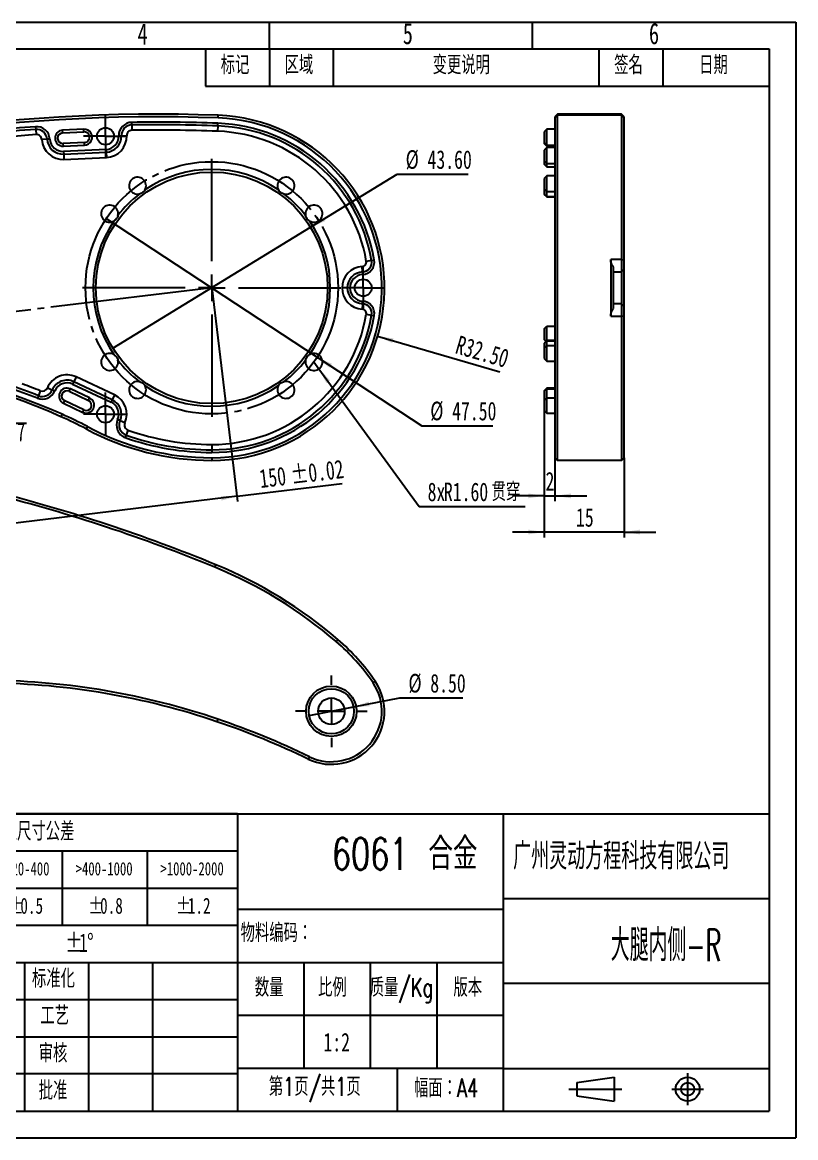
# Model space of a CAD drawing. Extents: x 0 to 297, y 0 to 210.
# Drawn here: x 151.5 to 297, y 0 to 210 of the extents above; entities that cross this region are included whole.
import ezdxf

# ---------------------------------------------------------------- set-up
doc = ezdxf.new("R2010")
doc.units = 0
doc.linetypes.add('SLD-中心线', pattern=[34.29, 30.48, -1.27, 1.27, -1.27])
doc.linetypes.add('SLD-实线', pattern=[0])
doc.layers.get('0').update_dxf_attribs({"linetype": 'CONTINUOUS'})
for name, color, linetype in [('中心线', 6, 'SLD-中心线'), ('图框', 7, 'SLD-实线'), ('尺寸线', 5, 'SLD-实线'), ('粗实线', 7, 'SLD-实线'), ('细实线', 7, 'SLD-实线')]:
    doc.layers.add(name, color=color, linetype=linetype)
doc.styles.add('SLDTEXTSTYLE0', font='TXT', dxfattribs={"width": 0.7, "bigfont": 'bigfont'})
doc.styles.add('SLDTEXTSTYLE1', font='TXT', dxfattribs={"width": 0.7})
doc.styles.add('SLDTEXTSTYLE2', font='TXT', dxfattribs={"width": 0.616621, "bigfont": 'bigfont'})
doc.styles.add('SLDTEXTSTYLE3', font='TXT', dxfattribs={"width": 0.538729, "bigfont": 'bigfont'})
doc.styles.add('SLDTEXTSTYLE4', font='TXT', dxfattribs={"width": 0.633333})
doc.dimstyles.new('SLDDIMSTYLE0', dxfattribs={"dimtxt": 3.5, "dimasz": 3, "dimexe": 0, "dimexo": 0.0625, "dimgap": 0.875, "dimtad": 2, "dimrnd": 1e-09, "dimzin": 12, "dimtxsty": 'SLDTEXTSTYLE1', "dimsah": 1, "dimcen": 0.09, "dimazin": 3, "dimtol": 1, "dimtp": 0.02, "dimtm": 0.02, "dimtfac": 1, "dimtofl": 0, "dimtmove": 0, "dimatfit": 3, "dimtolj": 1})
doc.dimstyles.new('SLDDIMSTYLE1', dxfattribs={"dimtxt": 3.5, "dimasz": 3, "dimexe": 0, "dimexo": 0.0625, "dimgap": 0.875, "dimtad": 2, "dimrnd": 1e-09, "dimzin": 4, "dimtxsty": 'SLDTEXTSTYLE1', "dimblk1": 'NONE', "dimsah": 1, "dimcen": 0, "dimazin": 3, "dimtfac": 1, "dimtmove": 0, "dimatfit": 3, "dimtolj": 1, "dimtzin": 12})
doc.dimstyles.new('SLDDIMSTYLE3', dxfattribs={"dimtxt": 3.5, "dimasz": 3, "dimexe": 0, "dimexo": 0.0625, "dimgap": 0.875, "dimtad": 0, "dimtih": 1, "dimtoh": 1, "dimdec": 6, "dimrnd": 1e-09, "dimzin": 12, "dimtxsty": 'SLDTEXTSTYLE1', "dimsah": 1, "dimcen": 0, "dimazin": 3, "dimtol": 1, "dimtm": 0.04, "dimtfac": 1, "dimtofl": 0, "dimtmove": 0, "dimatfit": 3, "dimtolj": 1, "dimtzin": 0})
doc.dimstyles.new('SLDDIMSTYLE4', dxfattribs={"dimtxt": 3.5, "dimasz": 3, "dimexe": 0, "dimexo": 0.0625, "dimgap": 0.875, "dimtad": 2, "dimrnd": 1e-09, "dimzin": 4, "dimtxsty": 'SLDTEXTSTYLE1', "dimsah": 1, "dimcen": 0, "dimazin": 3, "dimtfac": 1, "dimtofl": 0, "dimtmove": 0, "dimatfit": 3, "dimtolj": 1, "dimtzin": 12})
doc.dimstyles.new('SLDDIMSTYLE5', dxfattribs={"dimtxt": 3.5, "dimasz": 3, "dimexe": 0, "dimexo": 0.0625, "dimgap": 0.875, "dimtad": 0, "dimtih": 1, "dimtoh": 1, "dimrnd": 1e-09, "dimzin": 4, "dimtxsty": 'SLDTEXTSTYLE1', "dimsah": 1, "dimcen": 0, "dimazin": 3, "dimtfac": 1, "dimtofl": 0, "dimtmove": 0, "dimatfit": 3, "dimtolj": 1, "dimtzin": 12})
doc.dimstyles.new('SLDDIMSTYLE6', dxfattribs={"dimtxt": 3.5, "dimasz": 3, "dimexe": 0, "dimexo": 0.0625, "dimgap": 0.875, "dimtad": 0, "dimtih": 1, "dimtoh": 1, "dimrnd": 1e-09, "dimzin": 4, "dimtxsty": 'SLDTEXTSTYLE1', "dimblk1": 'NONE', "dimsah": 1, "dimcen": 0, "dimazin": 3, "dimtfac": 1, "dimtmove": 0, "dimatfit": 3, "dimtolj": 1, "dimtzin": 12})
doc.dimstyles.new('SLDDIMSTYLE7', dxfattribs={"dimtxt": 3.5, "dimasz": 3, "dimexe": 0, "dimexo": 0.0625, "dimgap": 0.875, "dimtad": 2, "dimrnd": 1e-09, "dimzin": 12, "dimtxsty": 'SLDTEXTSTYLE1', "dimsah": 1, "dimcen": 0.09, "dimazin": 3, "dimtfac": 1, "dimtmove": 0, "dimatfit": 3, "dimtolj": 1, "dimtzin": 12})

# ---------------------------------------------------------------- blocks, each defined once
blk = doc.blocks.new('SW_TABLEANNOTATION_0')
at = {"layer": '细实线', "color": 0}
for p, q in [((0, 0), (0, -7)), ((0, 0), (12, 0)), ((12, 0), (12, -7)), ((12, 0), (24, 0)), ((24, 0), (24, -7)), ((24, 0), (74, 0)), ((74, 0), (74, -7)), ((74, 0), (86, 0)), ((86, 0), (86, -7)), ((86, 0), (106, 0)), ((106, 0), (106, -7)), ((0, -7), (12, -7)), ((12, -7), (24, -7)), ((24, -7), (74, -7)), ((74, -7), (86, -7)), ((86, -7), (106, -7))]:
    blk.add_line(p, q, dxfattribs=at)
at = {"layer": '细实线', "color": 0, "char_height": 3.5, "attachment_point": 1, "style": 'SLDTEXTSTYLE0'}
for s, insert in [('标记', (2.85, -1.28)), ('区域', (14.85, -1.28)), ('变更说明', (42.7, -1.28)), ('签名', (76.85, -1.28)), ('日期', (92.85, -1.28))]:
    blk.add_mtext(s, dxfattribs=dict(at, insert=insert))
blk = doc.blocks.new('SW_TABLEANNOTATION_1')
at = {"layer": '细实线', "color": 0}
for p, q in [((0, 0), (0, -7)), ((0, 0), (5, 0)), ((5, 0), (10, 0)), ((10, 0), (21, 0)), ((21, 0), (33, 0)), ((33, 0), (47, 0)), ((47, 0), (63, 0)), ((63, 0), (80, 0)), ((80, 0), (80, -7)), ((0, -7), (0, -14)), ((0, -7), (5, -7)), ((5, -7), (10, -7)), ((10, -7), (10, -14)), ((10, -7), (21, -7)), ((21, -7), (21, -14)), ((21, -7), (33, -7)), ((33, -7), (33, -14)), ((33, -7), (47, -7)), ((47, -7), (47, -14)), ((47, -7), (63, -7)), ((63, -7), (63, -14)), ((63, -7), (80, -7)), ((80, -7), (80, -14)), ((0, -14), (0, -21)), ((0, -14), (5, -14)), ((5, -14), (10, -14)), ((10, -14), (10, -21)), ((10, -14), (21, -14)), ((21, -14), (21, -21)), ((21, -14), (33, -14)), ((33, -14), (33, -21)), ((33, -14), (47, -14)), ((47, -14), (47, -21)), ((47, -14), (63, -14)), ((63, -14), (63, -21)), ((63, -14), (80, -14)), ((80, -14), (80, -21)), ((0, -21), (0, -28)), ((0, -21), (5, -21)), ((5, -21), (10, -21)), ((10, -21), (21, -21)), ((21, -21), (21, -28)), ((21, -21), (21, -28)), ((21, -21), (33, -21)), ((33, -21), (47, -21)), ((47, -21), (63, -21)), ((63, -21), (80, -21)), ((80, -21), (80, -28)), ((0, -28), (5, -28)), ((5, -28), (10, -28)), ((10, -28), (21, -28)), ((21, -28), (33, -28)), ((33, -28), (47, -28)), ((47, -28), (63, -28)), ((63, -28), (80, -28))]:
    blk.add_line(p, q, dxfattribs=at)
at = {"layer": '细实线', "color": 0, "attachment_point": 1}
for s, insert, char_height, style in [('未注线性尺寸公差', (27.75, -1.56), 3.5, 'SLDTEXTSTYLE0'), ('0-6', (3.13, -9.12), 2.5, 'SLDTEXTSTYLE1'), ('>6-30', (12.24, -9.12), 2.5, 'SLDTEXTSTYLE1'), ('>30-120', (22.64, -9.12), 2.5, 'SLDTEXTSTYLE1'), ('>120-400', (35.1, -9.12), 2.5, 'SLDTEXTSTYLE1'), ('>400-1000', (49.55, -9.12), 2.5, 'SLDTEXTSTYLE1'), ('>1000-2000', (65.5, -9.12), 2.5, 'SLDTEXTSTYLE1'), ('%%p', (1.91, -15.84), 3, 'SLDTEXTSTYLE1'), ('0.1', (4.14, -15.84), 3, 'SLDTEXTSTYLE1'), ('%%p', (12.41, -15.84), 3, 'SLDTEXTSTYLE1'), ('0.2', (14.64, -15.84), 3, 'SLDTEXTSTYLE1'), ('%%p', (23.91, -15.84), 3, 'SLDTEXTSTYLE1'), ('0.3', (26.14, -15.84), 3, 'SLDTEXTSTYLE1'), ('%%p', (36.91, -15.84), 3, 'SLDTEXTSTYLE1'), ('0.5', (39.14, -15.84), 3, 'SLDTEXTSTYLE1'), ('%%p', (51.92, -15.84), 3, 'SLDTEXTSTYLE1'), ('0.8', (54.14, -15.84), 3, 'SLDTEXTSTYLE1'), ('%%p', (68.41, -15.84), 3, 'SLDTEXTSTYLE1'), ('1.2', (70.64, -15.84), 3, 'SLDTEXTSTYLE1'), ('未注角度', (4.38, -22.56), 3.5, 'SLDTEXTSTYLE0'), ('%%p', (47.57, -22.56), 3.5, 'SLDTEXTSTYLE1'), ('1', (50.17, -22.56), 3.5, 'SLDTEXTSTYLE1'), ('%%d', (51.7, -22.56), 3.5, 'SLDTEXTSTYLE1')]:
    blk.add_mtext(s, dxfattribs=dict(at, insert=insert, char_height=char_height, style=style))
blk = doc.blocks.new('_D')
at = {"layer": '尺寸线'}
for p, q in [((187.15, 160.01), (192.02, 119.76)), ((38.24, 142.01), (43.1, 101.76)), ((191.9, 120.76), (211.69, 123.15)), ((191.9, 120.76), (42.98, 102.76))]:
    blk.add_line(p, q, dxfattribs=at)
for points in [[(191.9, 120.76), (188.87, 120.84), (188.97, 119.95)], [(42.98, 102.76), (46.01, 102.67), (45.91, 103.56)]]:
    blk.add_solid(points, dxfattribs=at)
at = {"layer": '尺寸线', "char_height": 3.5, "attachment_point": 1, "rotation": 6.8921, "style": 'SLDTEXTSTYLE1'}
for s, insert in [('150', (195.92, 125.79)), ('±0.02', (201.79, 126.5))]:
    blk.add_mtext(s, dxfattribs=dict(at, insert=insert))
blk = doc.blocks.new('_D_1')
at = {"layer": '尺寸线'}
for p, q in [((167.3, 173.05), (207, 146.97)), ((207, 146.97), (226.67, 134.05)), ((226.67, 134.05), (240.04, 134.05))]:
    blk.add_line(p, q, dxfattribs=at)
blk.add_solid([(207, 146.97), (209.26, 144.95), (209.76, 145.7)], dxfattribs=at)
at = {"layer": '尺寸线', "char_height": 3.5, "attachment_point": 1, "style": 'SLDTEXTSTYLE1'}
for s, insert in [('%%c', (228.26, 138.58)), ('47.50', (232.37, 138.56))]:
    blk.add_mtext(s, dxfattribs=dict(at, insert=insert))
blk = doc.blocks.new('_NONE')
blk = doc.blocks.new('_D_3')
at = {"layer": '尺寸线'}
for p, q in [((135.25, 147.7), (134.72, 146.3)), ((134.72, 146.3), (130.19, 134.5)), ((130.19, 134.5), (152.33, 134.5))]:
    blk.add_line(p, q, dxfattribs=at)
blk.add_arc((135.25, 147.7), 1.5, 215.3157, 257.0441, dxfattribs=at)
blk.add_solid([(134.72, 146.3), (133.22, 143.66), (134.06, 143.33)], dxfattribs=at)
at = {"layer": '尺寸线', "char_height": 3.5, "attachment_point": 1}
for s, insert, style in [('0', (140.07, 138.99), 'SLDTEXTSTYLE1'), ('6x3', (131.78, 134.62), 'SLDTEXTSTYLE1'), ('0.04', (140.07, 134.63), 'SLDTEXTSTYLE1'), ('X 7', (147.52, 134.62), 'SLDTEXTSTYLE4'), ('-', (137.91, 134.63), 'SLDTEXTSTYLE1')]:
    blk.add_mtext(s, dxfattribs=dict(at, insert=insert, style=style))
blk = doc.blocks.new('_D_4')
at = {"layer": '尺寸线'}
blk.add_line((218.35, 150.9), (241.33, 144.18), dxfattribs=at)
blk.add_solid([(218.35, 150.9), (221.1, 149.62), (221.35, 150.49)], dxfattribs=at)
at = {"layer": '尺寸线', "insert": (233.75, 151.1), "char_height": 3.5, "attachment_point": 1, "rotation": 343.7145, "style": 'SLDTEXTSTYLE1'}
blk.add_mtext('R32.50', dxfattribs=at)
blk = doc.blocks.new('_D_5')
at = {"layer": '尺寸线'}
for p, q in [((205.74, 171.41), (222.04, 181.4)), ((222.04, 181.4), (235.41, 181.4)), ((168.57, 148.62), (205.74, 171.41))]:
    blk.add_line(p, q, dxfattribs=at)
blk.add_solid([(205.74, 171.41), (208.53, 172.59), (208.06, 173.36)], dxfattribs=at)
at = {"layer": '尺寸线', "char_height": 3.5, "attachment_point": 1, "style": 'SLDTEXTSTYLE1'}
for s, insert in [('%%c', (223.63, 185.92)), ('43.60', (227.74, 185.91))]:
    blk.add_mtext(s, dxfattribs=dict(at, insert=insert))
blk = doc.blocks.new('_D_6')
at = {"layer": '尺寸线'}
for p, q in [((206.37, 146.05), (207.31, 144.76)), ((207.31, 144.76), (226.17, 118.84)), ((226.17, 118.84), (246.14, 118.84))]:
    blk.add_line(p, q, dxfattribs=at)
blk.add_solid([(207.31, 144.76), (208.71, 142.07), (209.44, 142.6)], dxfattribs=at)
at = {"layer": '尺寸线', "char_height": 3.5, "attachment_point": 1}
for s, insert, style in [('8x', (227.76, 123.35), 'SLDTEXTSTYLE1'), ('R1.60', (230.82, 123.35), 'SLDTEXTSTYLE1'), ('贯穿', (239.8, 123.35), 'SLDTEXTSTYLE0')]:
    blk.add_mtext(s, dxfattribs=dict(at, insert=insert, style=style))
blk = doc.blocks.new('SW_CENTERMARKSYMBOL_0')
at = {"layer": '中心线', "color": 0}
for p, q in [((0, 5), (0, 24.3)), ((0, 0), (0, 2.5)), ((-5, 0), (-24.3, 0)), ((0, 0), (-2.5, 0)), ((0, 0), (0, -2.5)), ((0, 0), (2.5, 0)), ((5, 0), (24.3, 0)), ((0, -5), (0, -24.3))]:
    blk.add_line(p, q, dxfattribs=at)
blk = doc.blocks.new('SW_CENTERMARKSYMBOL_2')
at = {"layer": '中心线', "color": 0}
for p, q in [((0, 2.5), (0, 4.1)), ((0, 0), (0, 2.5)), ((-2.5, 0), (-4.1, 0)), ((0, 0), (-2.5, 0)), ((0, 0), (0, -2.5)), ((0, 0), (2.5, 0)), ((2.5, 0), (4.1, 0)), ((0, -2.5), (0, -4.1))]:
    blk.add_line(p, q, dxfattribs=at)
blk = doc.blocks.new('SW_CENTERMARKSYMBOL_5')
at = {"layer": '中心线', "color": 0}
for p, q in [((0, 2.5), (0, 4.1)), ((0, 0), (0, 2.5)), ((-2.5, 0), (-4.1, 0)), ((0, 0), (-2.5, 0)), ((0, 0), (0, -2.5)), ((0, 0), (2.5, 0)), ((2.5, 0), (4.1, 0)), ((0, -2.5), (0, -4.1))]:
    blk.add_line(p, q, dxfattribs=at)
blk = doc.blocks.new('SW_CENTERMARKSYMBOL_6')
at = {"layer": '中心线', "color": 0}
for p, q in [((0, 2.5), (0, 4.1)), ((0, 0), (0, 2.5)), ((-2.5, 0), (-4.1, 0)), ((0, 0), (-2.5, 0)), ((0, 0), (0, -2.5)), ((0, 0), (2.5, 0)), ((2.5, 0), (4.1, 0)), ((0, -2.5), (0, -4.1))]:
    blk.add_line(p, q, dxfattribs=at)
blk = doc.blocks.new('_D_7')
at = {"layer": '尺寸线'}
for p, q in [((213.83, 81.1), (222.56, 82.79)), ((222.56, 82.79), (234.4, 82.79)), ((205.48, 79.48), (213.83, 81.1))]:
    blk.add_line(p, q, dxfattribs=at)
blk.add_solid([(213.83, 81.1), (216.86, 81.23), (216.68, 82.11)], dxfattribs=at)
at = {"layer": '尺寸线', "char_height": 3.5, "attachment_point": 1, "style": 'SLDTEXTSTYLE1'}
for s, insert in [('%%c', (224.15, 87.32)), ('8.50', (228.26, 87.31))]:
    blk.add_mtext(s, dxfattribs=dict(at, insert=insert))
blk = doc.blocks.new('SW_CENTERMARKSYMBOL_17')
at = {"layer": '中心线', "color": 0}
for p, q in [((0, 5), (0, 6.75)), ((0, 0), (0, 2.5)), ((-5, 0), (-6.75, 0)), ((0, 0), (-2.5, 0)), ((0, 0), (0, -2.5)), ((0, 0), (2.5, 0)), ((5, 0), (6.75, 0)), ((0, -5), (0, -6.75))]:
    blk.add_line(p, q, dxfattribs=at)
blk = doc.blocks.new('_D_8')
at = {"layer": '尺寸线'}
for p, q in [((249.71, 136.92), (249.71, 113.03)), ((264.71, 128.01), (264.71, 113.03)), ((249.71, 114.03), (243.71, 114.03)), ((264.71, 114.03), (249.71, 114.03)), ((264.71, 114.03), (270.71, 114.03))]:
    blk.add_line(p, q, dxfattribs=at)
for points in [[(249.71, 114.03), (246.71, 114.48), (246.71, 113.58)], [(264.71, 114.03), (267.71, 113.58), (267.71, 114.48)]]:
    blk.add_solid(points, dxfattribs=at)
at = {"layer": '尺寸线', "insert": (255.67, 118.54), "char_height": 3.5, "attachment_point": 1, "style": 'SLDTEXTSTYLE1'}
blk.add_mtext('15', dxfattribs=at)
blk = doc.blocks.new('_D_9')
at = {"layer": '尺寸线'}
for p, q in [((249.71, 136.92), (249.71, 119.84)), ((251.71, 128.01), (251.71, 119.84)), ((249.71, 120.84), (243.71, 120.84)), ((249.71, 120.84), (251.71, 120.84)), ((251.71, 120.84), (257.71, 120.84))]:
    blk.add_line(p, q, dxfattribs=at)
for points in [[(249.71, 120.84), (246.71, 121.29), (246.71, 120.39)], [(251.71, 120.84), (254.71, 120.39), (254.71, 121.29)]]:
    blk.add_solid(points, dxfattribs=at)
at = {"layer": '尺寸线', "insert": (249.94, 125.35), "char_height": 3.5, "attachment_point": 1, "style": 'SLDTEXTSTYLE1'}
blk.add_mtext('2', dxfattribs=at)

msp = doc.modelspace()

# ---------------------------------------------------------------- linework, layer by layer
at = {"color": 7, "linetype": 'SLD-实线'}
for p, q in [((172.1039275, 190.6669663), (172.0961206, 191.1669053)), ((188.3514442, 191.9890605), (188.3701694, 192.4887097)), ((252.2061616, 192.7041621), (251.7061616, 192.2041621)), ((251.7061616, 191.9890605), (252.2061616, 192.4887097)), ((251.7061616, 192.2041621), (251.7061616, 191.9890605)), ((251.7061616, 191.9890605), (251.7061616, 128.0115086)), ((264.2061616, 192.7041621), (252.2061616, 192.7041621)), ((252.2061616, 192.4887097), (252.2061616, 192.7041621)), ((252.2061616, 127.5115086), (252.2061616, 192.4887097)), ((264.2061616, 192.4887097), (252.2061616, 192.4887097)), ((264.7061616, 192.2041621), (264.2061616, 192.7041621)), ((264.2061616, 192.7041621), (264.2061616, 192.4887097)), ((264.2061616, 192.4887097), (264.2061616, 165.3393775)), ((264.2061616, 192.4887097), (264.7061616, 191.9890605)), ((264.7061616, 191.9890605), (264.7061616, 192.2041621)), ((264.7061616, 165.2574103), (264.7061616, 191.9890605)), ((154.0017205, 190.3475565), (154.0391293, 189.8489579)), ((154.0391293, 189.8489579), (154.1139469, 188.8517607)), ((163.0892788, 189.8659629), (159.0933734, 189.6850208)), ((159.1159912, 189.1855326), (159.0933734, 189.6850208)), ((159.1159912, 189.1855326), (163.1118966, 189.3664748)), ((163.1118966, 189.3664748), (163.0892788, 189.8659629)), ((172.1039275, 190.6669663), (172.1195412, 189.6670882)), ((188.2952689, 190.4901127), (188.2578187, 189.4908142)), ((188.2952689, 190.4901127), (188.313994, 190.989762)), ((250.2061616, 189.8674984), (249.7061616, 189.3674984)), ((249.7061616, 189.3674984), (249.7061616, 187.3685221)), ((251.7061616, 189.8674984), (250.2061616, 189.8674984)), ((250.2061616, 186.8690339), (250.2061616, 189.8674984)), ((156.1672532, 187.9964971), (155.169262, 187.9331441)), ((156.6662488, 188.0281736), (156.1672532, 187.9964971)), ((163.2023677, 187.3685221), (159.2064623, 187.1875799)), ((159.2290801, 186.6880917), (159.2064623, 187.1875799)), ((163.2249855, 186.8690339), (163.2023677, 187.3685221)), ((169.6521192, 188.6161985), (170.1519355, 188.6297501)), ((170.1519355, 188.6297501), (171.1515681, 188.6568533)), ((250.2061616, 186.8690339), (249.7061616, 187.3685221)), ((249.7061616, 187.3685221), (249.7061616, 187.1875799)), ((250.2061616, 186.6880917), (249.7061616, 187.1875799)), ((249.7061616, 187.1875799), (249.7061616, 187.1865562)), ((249.7061616, 187.1865562), (250.2061616, 186.6865562)), ((159.2290801, 186.6880917), (163.2249855, 186.8690339)), ((167.2661264, 186.0509997), (159.2743156, 185.6891154)), ((159.2743156, 185.6891154), (159.2969334, 185.1896272)), ((159.2969334, 185.1896272), (167.2887442, 185.5515116)), ((159.2969334, 185.1896272), (159.3421689, 184.1906508)), ((167.2661264, 186.0509997), (167.2887442, 185.5515116)), ((167.2887442, 185.5515116), (167.3339797, 184.5525352)), ((250.2061616, 186.4064259), (249.7061616, 185.9064259)), ((249.7061616, 185.9064259), (249.7061616, 183.9188684)), ((250.2061616, 186.8690339), (251.7061616, 186.8690339)), ((250.2061616, 186.6880917), (250.2061616, 186.8690339)), ((250.2061616, 186.6880917), (251.7061616, 186.6880917)), ((250.2061616, 186.6865562), (250.2061616, 186.6880917)), ((250.2061616, 186.6865562), (251.7061616, 186.6865562)), ((251.7061616, 186.4064259), (250.2061616, 186.4064259)), ((250.2061616, 183.4250896), (250.2061616, 186.4064259)), ((159.3421689, 184.1906508), (167.3339797, 184.5525352)), ((249.7061616, 183.9188684), (250.2061616, 183.4250896)), ((249.7061616, 183.9188684), (249.7061616, 183.2898357)), ((250.2061616, 182.7960569), (249.7061616, 183.2898357)), ((249.7061616, 183.2898357), (249.7061616, 183.2773932)), ((249.7061616, 183.2773932), (250.2061616, 182.7773932)), ((250.2061616, 183.4250896), (251.7061616, 183.4250896)), ((250.2061616, 182.7960569), (250.2061616, 183.4250896)), ((250.2061616, 182.7960569), (251.7061616, 182.7960569)), ((250.2061616, 182.7773932), (250.2061616, 182.7960569)), ((250.2061616, 182.7773932), (251.7061616, 182.7773932)), ((250.2061616, 181.1073103), (249.7061616, 180.6073103)), ((249.7061616, 180.6073103), (249.7061616, 178.6372357)), ((251.7061616, 181.1073103), (250.2061616, 181.1073103)), ((250.2061616, 178.1521984), (250.2061616, 181.1073103)), ((249.7061616, 178.6372357), (250.2061616, 178.1521984)), ((249.7061616, 178.6372357), (249.7061616, 177.6660074)), ((250.2061616, 177.1809701), (249.7061616, 177.6660074)), ((249.7061616, 177.6660074), (249.7061616, 177.636082)), ((249.7061616, 177.636082), (250.2061616, 177.136082)), ((250.2061616, 178.1521984), (251.7061616, 178.1521984)), ((250.2061616, 177.1809701), (250.2061616, 178.1521984)), ((250.2061616, 177.1809701), (251.7061616, 177.1809701)), ((250.2061616, 177.136082), (250.2061616, 177.1809701)), ((250.2061616, 177.136082), (251.7061616, 177.136082)), ((215.4951428, 163.0073506), (215.4425112, 164.0059646)), ((217.2153976, 165.1597613), (216.2297465, 164.9909661)), ((217.2153976, 165.1597613), (217.7082232, 165.2441589)), ((262.2061616, 165.3393775), (262.2061616, 154.6836398)), ((264.2061616, 165.3393775), (262.2061616, 165.3393775)), ((262.7061616, 156.1066937), (262.7061616, 163.9163236)), ((264.2061616, 165.3393775), (264.2061616, 163.0115086)), ((264.2061616, 165.3393775), (264.7061616, 165.2574103)), ((264.7061616, 163.5115086), (264.7061616, 165.2574103)), ((215.4951428, 163.0073506), (215.5214586, 162.5080436)), ((262.7061616, 163.0115086), (264.2061616, 163.0115086)), ((264.2061616, 163.0115086), (264.7061616, 163.5115086)), ((264.2061616, 163.0115086), (264.2061616, 157.0115086)), ((264.7061616, 156.5115086), (264.7061616, 163.5115086)), ((215.4951428, 157.0156666), (215.5214586, 157.5149736)), ((215.4951428, 157.0156666), (215.4425112, 156.0170526)), ((264.2061616, 157.0115086), (262.7061616, 157.0115086)), ((264.2061616, 157.0115086), (264.2061616, 154.6836398)), ((264.2061616, 157.0115086), (264.7061616, 156.5115086)), ((264.7061616, 154.765607), (264.7061616, 156.5115086)), ((216.2297465, 155.0320512), (217.2153976, 154.863256)), ((217.2153976, 154.863256), (217.7082232, 154.7788584)), ((262.2061616, 154.6836398), (264.2061616, 154.6836398)), ((264.2061616, 154.6836398), (264.7061616, 154.765607)), ((264.2061616, 154.6836398), (264.2061616, 127.5115086)), ((264.7061616, 128.0115086), (264.7061616, 154.765607)), ((249.7061616, 152.2701012), (250.2061616, 152.7700965)), ((249.7061616, 152.2701012), (249.7061616, 150.27012)), ((250.2061616, 150.0923284), (250.2061616, 152.7700965)), ((250.2061616, 152.7700965), (251.7061616, 152.7700965)), ((249.7061616, 150.27012), (250.045059, 149.9312258)), ((249.7061616, 150.27012), (249.7061616, 150.2527861)), ((250.036392, 149.9225588), (249.7061616, 150.2527861)), ((250.2061616, 150.0923284), (249.7061616, 149.5923284)), ((250.2061616, 150.0541428), (249.7061616, 149.5668714)), ((249.7061616, 149.5923284), (249.7061616, 149.5668714)), ((249.7061616, 149.5668714), (249.7061616, 148.6700676)), ((249.7061616, 148.6700676), (250.2061616, 149.157339)), ((251.7061616, 150.0923284), (250.2061616, 150.0923284)), ((250.2061616, 150.0541428), (250.2061616, 150.0923284)), ((250.2061616, 149.157339), (250.2061616, 150.0541428)), ((250.2061616, 150.0541428), (251.7061616, 150.0541428)), ((250.2061616, 146.1955246), (250.2061616, 149.157339)), ((250.2061616, 149.157339), (251.7061616, 149.157339)), ((249.7061616, 148.6700676), (249.7061616, 146.6955246)), ((249.7061616, 146.6955246), (250.2061616, 146.1955246)), ((250.2061616, 146.1955246), (251.7061616, 146.1955246)), ((161.615496, 143.2419192), (161.1899798, 142.3369684)), ((168.8551024, 139.8377895), (161.615496, 143.2419192)), ((156.2297938, 141.1812233), (157.1507031, 140.7914465)), ((157.1507031, 140.7914465), (157.6111578, 140.5965581)), ((160.3389473, 140.5270668), (160.5517054, 140.9795422)), ((164.1715087, 139.2774773), (160.5517054, 140.9795422)), ((161.1899798, 142.3369684), (160.9772217, 141.884493)), ((160.9772217, 141.884493), (168.2168281, 138.4803633)), ((168.4295862, 138.9328387), (161.1899798, 142.3369684)), ((250.2061616, 141.122116), (249.7061616, 140.622116)), ((249.7061616, 140.5270668), (250.2061616, 140.9795422)), ((251.7061616, 141.122116), (250.2061616, 141.122116)), ((250.2061616, 140.9795422), (250.2061616, 141.122116)), ((250.2061616, 139.2774773), (250.2061616, 140.9795422)), ((250.2061616, 140.9795422), (251.7061616, 140.9795422)), ((154.5289406, 139.6904231), (154.3456988, 139.2252108)), ((154.8954242, 140.6208476), (154.5289406, 139.6904231)), ((159.2751568, 138.2646897), (159.4879149, 138.7171652)), ((163.1077181, 137.0151003), (159.4879149, 138.7171652)), ((160.3389473, 140.5270668), (163.9587505, 138.8250019)), ((163.9587505, 138.8250019), (164.1715087, 139.2774773)), ((168.4295862, 138.9328387), (168.2168281, 138.4803633)), ((168.8551024, 139.8377895), (168.4295862, 138.9328387)), ((249.7061616, 140.622116), (249.7061616, 140.5270668)), ((249.7061616, 140.5270668), (249.7061616, 138.8250019)), ((249.7061616, 138.8250019), (250.2061616, 139.2774773)), ((249.7061616, 138.8250019), (249.7061616, 136.9200511)), ((250.2061616, 136.4200511), (250.2061616, 139.2774773)), ((250.2061616, 139.2774773), (251.7061616, 139.2774773)), ((159.2751568, 138.2646897), (162.89496, 136.5626249)), ((162.89496, 136.5626249), (163.1077181, 137.0151003)), ((249.7061616, 136.9200511), (250.2061616, 136.4200511)), ((158.9837775, 136.2082471), (158.7822742, 135.7506486)), ((169.8913427, 134.9925538), (169.4349585, 135.1967925)), ((170.8041111, 134.5840763), (169.8913427, 134.9925538)), ((250.2061616, 136.4200511), (251.7061616, 136.4200511)), ((163.7510864, 133.8857436), (163.5149502, 133.4450173)), ((171.3816884, 133.2334487), (171.0464973, 132.2912985)), ((171.0464973, 132.2912985), (170.8789017, 131.8202234)), ((187.1530375, 130.5115086), (187.1530375, 129.5115086)), ((187.1530375, 129.5115086), (187.1530375, 129.0115086)), ((187.1530375, 128.0115086), (187.1530375, 127.5115086)), ((251.7061616, 128.0115086), (252.2061616, 127.5115086)), ((264.2061616, 127.5115086), (252.2061616, 127.5115086)), ((264.2061616, 127.5115086), (264.7061616, 128.0115086)), ((187.7189323, 107.4067784), (187.9092228, 107.8691522)), ((210.5548539, 93.3982776), (210.8807952, 93.7774376)), ((217.4915253, 85.6559953), (217.9040773, 85.9384858)), ((188.2773247, 78.7983319), (188.1162259, 78.3249956)), ((205.5244588, 71.7326941), (205.3071651, 71.2823792))]:
    msp.add_line(p, q, dxfattribs=at)
at = {"color": 7, "linetype": 'SLD-中心线'}
msp.add_line((187.1530375, 160.0115086), (38.2369538, 142.0115086), dxfattribs=at)
at = {"color": 7, "linetype": 'SLD-实线'}
for centre, radius in [((167.1530375, 188.5484406), 1.6), ((187.1530375, 160.0115086), 21.8), ((215.6530375, 160.0115086), 1.6), ((167.1530375, 136.2179863), 1.6), ((209.6530375, 80.2886766), 4.75), ((209.6530375, 80.2886766), 4.25), ((209.6530375, 80.2886766), 2.5)]:
    msp.add_circle(centre, radius, dxfattribs=at)
for centre, radius, start, end in [((176.8681332, -114.4245917), 307.1287539, 87.853759169, 110.198714858), ((176.8681332, -114.4245917), 306.6287539, 87.853759169, 110.198714858), ((172.1349004, 188.6835145), 2.4836936, 90.89463864, 181.553086896), ((176.8681332, -114.4245917), 305.6287539, 87.853759169, 90.89463864), ((187.1530375, 160.0115086), 32.5, 270, 87.853759169), ((187.1530375, 160.0115086), 32, 270, 87.853759169), ((176.8681332, -114.4245917), 305.6287539, 94.290742654, 97.349734855), ((176.8681332, -114.4245917), 305.1287539, 94.290742654, 97.349734855), ((154.1875445, 187.8708241), 2.4836936, 3.632294399, 94.290742654), ((154.1875445, 187.8708241), 1.9836936, 3.632294399, 94.290742654), ((159.1612268, 188.1865562), 1.5, 92.592690647, 272.592690647), ((159.1612268, 188.1865562), 1, 92.592690647, 272.592690647), ((163.1571322, 188.3674984), 1.5, 272.592690647, 92.592690647), ((163.1571322, 188.3674984), 1, 272.592690647, 92.592690647), ((172.1349004, 188.6835145), 1.9836936, 90.89463864, 181.553086896), ((172.1349004, 188.6835145), 0.9836936, 90.89463864, 181.553086896), ((176.8681332, -114.4245917), 305.1287539, 87.853759169, 90.89463864), ((176.8681332, -114.4245917), 304.1287539, 87.853759169, 90.89463864), ((187.1530375, 160.0115086), 29.5, 9.717775012, 87.853759169), ((187.1530375, 160.0115086), 30.5, 9.717775012, 87.853759169), ((187.1530375, 160.0115086), 31, 9.717775012, 87.853759169), ((176.8681332, -114.4245917), 304.1287539, 94.290742654, 95.355866978), ((154.1875445, 187.8708241), 0.9836936, 3.632294399, 94.290742654), ((159.1612268, 188.1865562), 4, 183.632294399, 272.592690647), ((159.1612268, 188.1865562), 3, 183.632294399, 272.592690647), ((159.1612268, 188.1865562), 2.5, 183.632294399, 272.592690647), ((167.1530375, 188.5484406), 2.5, 272.592690647, 1.553086896), ((167.1530375, 188.5484406), 3, 272.592690647, 1.553086896), ((167.1530375, 188.5484406), 4, 272.592690647, 1.553086896), ((173.1931378, 179.2256623), 1.6, 330.179078714, 281.820921286), ((187.1530375, 160.0115086), 22.3, 55.684029037, 124.315970963), ((201.1129373, 179.2256623), 1.6, 258.179078714, 209.820921286), ((187.1530375, 160.0115086), 22.3, 127.684029037, 142.315970963), ((187.1530375, 160.0115086), 22.3, 37.684029037, 52.315970963), ((167.9388839, 173.9714084), 1.6, 348.179078714, 299.820921286), ((206.3671912, 173.9714084), 1.6, 240.179078714, 191.820921286), ((187.1530375, 160.0115086), 22.3, 145.684029037, 214.315970963), ((187.1530375, 160.0115086), 22.3, 325.684029037, 34.315970963), ((215.6530375, 160.0115086), 4, 93.01696131, 266.98303869), ((215.3981033, 164.8485452), 0.84375, 273.01696131, 9.717775012), ((215.3981033, 164.8485452), 1.84375, 273.01696131, 9.717775012), ((215.3981033, 164.8485452), 2.34375, 273.01696131, 9.717775012), ((215.6530375, 160.0115086), 3, 93.01696131, 266.98303869), ((215.6530375, 160.0115086), 2.5, 93.01696131, 266.98303869), ((215.3981033, 155.1744721), 2.34375, 350.282224988, 86.98303869), ((215.3981033, 155.1744721), 0.84375, 350.282224988, 86.98303869), ((215.3981033, 155.1744721), 1.84375, 350.282224988, 86.98303869), ((187.1530375, 160.0115086), 29.5, 270, 350.282224988), ((187.1530375, 160.0115086), 30.5, 270, 350.282224988), ((187.1530375, 160.0115086), 31, 270, 350.282224988), ((103.7617889, 10.8033487), 137.0250216, 66.233729162, 100.550422675), ((103.7617889, 10.8033487), 136.5250216, 66.233729162, 100.550422675), ((167.9388839, 146.0516089), 1.6, 60.179078714, 11.820921286), ((206.3671912, 146.0516089), 1.6, 168.179078714, 119.820921286), ((187.1530375, 160.0115086), 22.3, 217.684029037, 232.315970963), ((187.1530375, 160.0115086), 22.3, 307.684029037, 322.315970963), ((103.7617889, 10.8033487), 138.0250216, 68.50108409, 73.359678169), ((103.7617889, 10.8033487), 138.5250216, 68.50108409, 73.359678169), ((159.9134311, 139.622116), 4, 64.816657764, 157.059385613), ((103.7617889, 10.8033487), 139.5250216, 68.50108409, 69.986050364), ((155.2752807, 141.585223), 2.0364897, 248.50108409, 337.059385613), ((155.2752807, 141.585223), 1.0364897, 248.50108409, 337.059385613), ((159.9134311, 139.622116), 3, 64.816657764, 157.059385613), ((159.9134311, 139.622116), 2.5, 64.816657764, 157.059385613), ((159.9134311, 139.622116), 1.5, 64.816657764, 244.816657764), ((173.1931378, 140.797355), 1.6, 78.179078714, 29.820921286), ((187.1530375, 160.0115086), 22.3, 235.684029037, 304.315970963), ((201.1129373, 140.797355), 1.6, 150.179078714, 101.820921286), ((155.2752807, 141.585223), 2.5364897, 248.50108409, 337.059385613), ((159.9134311, 139.622116), 1, 64.816657764, 244.816657764), ((163.5332343, 137.9200511), 1.5, 244.816657764, 64.816657764), ((163.5332343, 137.9200511), 1, 244.816657764, 64.816657764), ((167.1530375, 136.2179863), 3, 335.890771168, 64.816657764), ((167.1530375, 136.2179863), 4, 335.890771168, 64.816657764), ((167.1530375, 136.2179863), 2.5, 335.890771168, 64.816657764), ((131.2463116, 73.2185907), 68.3263309, 61.818097249, 66.233729162), ((131.2463116, 73.2185907), 68.8263309, 61.818097249, 66.233729162), ((171.7168795, 134.1755988), 2.5, 155.890771168, 250.415839465), ((171.7168795, 134.1755988), 2, 155.890771168, 250.415839465), ((171.7168795, 134.1755988), 1, 155.890771168, 250.415839465), ((187.1530375, 177.5633188), 50.0518102, 241.818097249, 270), ((187.1530375, 177.5633188), 49.5518102, 241.818097249, 270), ((187.1530375, 177.5633188), 47.0518102, 250.415839465, 270), ((187.1530375, 177.5633188), 48.5518102, 250.415839465, 270), ((187.1530375, 177.5633188), 48.0518102, 250.415839465, 270), ((71.0218581, -176.1474237), 306.6287539, 67.630324953, 75.761198261), ((71.0218581, -176.1474237), 307.1287539, 67.630324953, 75.761198261), ((155.6847608, 29.5691463), 84.1717596, 49.316318475, 67.630324953), ((155.6847608, 29.5691463), 84.6717596, 49.316318475, 67.630324953), ((184.4501628, 63.0312841), 40.0450895, 34.400965802, 49.316318475), ((184.4501628, 63.0312841), 40.5450895, 34.400965802, 49.316318475), ((144.1282024, -50.9194833), 136.5250216, 71.204126211, 89.332308596), ((144.1282024, -50.9194833), 137.0250216, 71.204126211, 89.332308596), ((209.6530375, 80.2886766), 10, 244.240967665, 34.400965802), ((209.6530375, 80.2886766), 9.5, 244.240967665, 34.400965802), ((138.8334451, -66.4764031), 152.958287, 64.240967665, 71.204126211), ((138.8334451, -66.4764031), 153.458287, 64.240967665, 71.204126211)]:
    msp.add_arc(centre, radius, start, end, dxfattribs=at)
for points, knots in [([(174.5812721, 178.429997), (174.5279911, 178.3370419), (174.4646395, 178.2478322), (174.313961, 178.0782202), (174.2281718, 178.0000671), (174.0411303, 177.86394), (173.9391416, 177.8057295), (173.7324846, 177.7150876), (173.6258636, 177.6815613), (173.5209034, 177.659594)], [0, 0, 0, 0, 0.25, 0.25, 0.5, 0.5, 0.75, 0.75, 1, 1, 1, 1]), ([(200.7851717, 177.659594), (200.6803014, 177.6815425), (200.5758813, 177.7142262), (200.3680084, 177.8051169), (200.2671702, 177.8625567), (200.0799065, 177.9983782), (199.9930288, 178.0773871), (199.8429627, 178.2459197), (199.7781297, 178.3369621), (199.724803, 178.429997)], [0, 0, 0, 0, 0.25, 0.25, 0.5, 0.5, 0.75, 0.75, 1, 1, 1, 1]), ([(169.5049522, 173.6436428), (169.4830037, 173.5387725), (169.45032, 173.4343524), (169.3594293, 173.2264795), (169.3019895, 173.1256412), (169.166168, 172.9383776), (169.0871591, 172.8514999), (168.9186264, 172.7014338), (168.827584, 172.6366008), (168.7345492, 172.5832741)], [0, 0, 0, 0, 0.25, 0.25, 0.5, 0.5, 0.75, 0.75, 1, 1, 1, 1]), ([(205.5715259, 172.5832741), (205.4785708, 172.6365551), (205.3893611, 172.6999067), (205.2197491, 172.8505851), (205.141596, 172.9363744), (205.0054689, 173.1234159), (204.9472584, 173.2254046), (204.8566165, 173.4320616), (204.8230903, 173.5386826), (204.8011229, 173.6436428)], [0, 0, 0, 0, 0.25, 0.25, 0.5, 0.5, 0.75, 0.75, 1, 1, 1, 1]), ([(262.7061616, 163.9163236), (262.633797, 164.0101128), (262.5671082, 164.110452), (262.4465632, 164.3260973), (262.3921799, 164.4429273), (262.2581242, 164.8074454), (262.2061616, 165.0750341), (262.2061616, 165.3393775)], [0, 0, 0, 0, 0.25, 0.25, 0.5, 0.5, 1, 1, 1, 1]), ([(262.2061616, 154.6836398), (262.2061616, 154.8158216), (262.2186563, 154.9468388), (262.2665515, 155.206736), (262.3024305, 155.3358003), (262.3914762, 155.578421), (262.4454921, 155.6948553), (262.5667956, 155.9121528), (262.6337463, 156.0128388), (262.7061616, 156.1066937)], [0, 0, 0, 0, 0.25, 0.25, 0.5, 0.5, 0.75, 0.75, 1, 1, 1, 1]), ([(168.7345492, 147.4397432), (168.8275043, 147.3864622), (168.9167139, 147.3231106), (169.086326, 147.1724321), (169.1644791, 147.0866429), (169.3006062, 146.8996013), (169.3588167, 146.7976127), (169.4494586, 146.5909557), (169.4829848, 146.4843347), (169.5049522, 146.3793744)], [0, 0, 0, 0, 0.25, 0.25, 0.5, 0.5, 0.75, 0.75, 1, 1, 1, 1]), ([(204.8011229, 146.3793744), (204.8230714, 146.4842448), (204.8557551, 146.5886649), (204.9466458, 146.7965377), (205.0040856, 146.897376), (205.1399071, 147.0846397), (205.218916, 147.1715174), (205.3874486, 147.3215834), (205.4784911, 147.3864165), (205.5715259, 147.4397432)], [0, 0, 0, 0, 0.25, 0.25, 0.5, 0.5, 0.75, 0.75, 1, 1, 1, 1]), ([(173.5209034, 142.3634233), (173.6257737, 142.3414747), (173.7301938, 142.3087911), (173.9380666, 142.2179004), (174.0389049, 142.1604606), (174.2261686, 142.0246391), (174.3130463, 141.9456301), (174.4631124, 141.7770975), (174.5279454, 141.6860551), (174.5812721, 141.5930203)], [0, 0, 0, 0, 0.25, 0.25, 0.5, 0.5, 0.75, 0.75, 1, 1, 1, 1]), ([(199.724803, 141.5930203), (199.778084, 141.6859754), (199.8414356, 141.775185), (199.9921141, 141.9447971), (200.0779033, 142.0229501), (200.2649448, 142.1590773), (200.3669335, 142.2172878), (200.5735905, 142.3079297), (200.6802115, 142.3414559), (200.7851717, 142.3634233)], [0, 0, 0, 0, 0.25, 0.25, 0.5, 0.5, 0.75, 0.75, 1, 1, 1, 1])]:
    msp.add_open_spline(points, degree=3, knots=knots, dxfattribs=at)
at = {"layer": '中心线'}
for p, q in [((276.6807843, 12.1342907), (276.6807843, 6.1342907)), ((254.3262578, 9.1342907), (264.3262578, 9.1342907)), ((273.6807843, 9.1342907), (279.6807843, 9.1342907))]:
    msp.add_line(p, q, dxfattribs=at)
at = {"layer": '中心线', "linetype": 'SLD-中心线'}
msp.add_circle((187.1530375, 160.0115086), 23.75, dxfattribs=at)
at = {"layer": '粗实线'}
for p, q in [((25, 205), (292, 205)), ((292, 205), (292, 5)), ((112, 61), (292, 61)), ((255.8262578, 10.3842907), (262.8262578, 11.3842907)), ((262.8262578, 11.3842907), (262.8262578, 6.8842907)), ((255.8262578, 10.3842907), (255.8262578, 7.8842907)), ((255.8262578, 7.8842907), (262.8262578, 6.8842907)), ((25, 5), (292, 5))]:
    msp.add_line(p, q, dxfattribs=at)
for radius in [2.25, 1.25]:
    msp.add_circle((276.6807843, 9.1342907), radius, dxfattribs=at)
at = {"layer": '细实线'}
for p, q in [((0, 210), (297, 210)), ((198, 205), (198, 210)), ((247.5, 205), (247.5, 210)), ((297, 210), (297, 0)), ((192, 61), (192, 5)), ((242, 61), (242, 5)), ((292, 45), (242, 45)), ((192, 43), (242, 43)), ((112, 33), (192, 33)), ((152, 5), (152, 33)), ((164, 5), (164, 33)), ((176, 33), (176, 5)), ((192, 33), (242, 33)), ((204.5, 33), (204.5, 13)), ((217, 13), (217, 33)), ((229.5, 33), (229.5, 13)), ((292, 29), (242, 29)), ((112, 26), (192, 26)), ((242, 23), (192, 23)), ((112, 19), (192, 19)), ((242, 13), (192, 13)), ((222, 13), (222, 5)), ((242, 13), (292, 13)), ((192, 12), (112, 12)), ((0, 0), (297, 0))]:
    msp.add_line(p, q, dxfattribs=at)

# ---------------------------------------------------------------- block references
at = {"layer": '中心线'}
for name, p in [('SW_CENTERMARKSYMBOL_2', (167.1530375, 188.5484406)), ('SW_CENTERMARKSYMBOL_0', (187.1530375, 160.0115086)), ('SW_CENTERMARKSYMBOL_6', (215.6530375, 160.0115086)), ('SW_CENTERMARKSYMBOL_5', (167.1530375, 136.2179863)), ('SW_CENTERMARKSYMBOL_17', (209.6530375, 80.2886766))]:
    msp.add_blockref(name, p, dxfattribs=at)
at = {"layer": '细实线'}
for name, p in [('SW_TABLEANNOTATION_0', (186, 205)), ('SW_TABLEANNOTATION_1', (112.0007917, 61.0070374))]:
    msp.add_blockref(name, p, dxfattribs=at)

# ---------------------------------------------------------------- texts
at = {"layer": '图框'}
for s, insert, char_height, attachment_point, style in [('4', (173.1918527, 209.8118264), 4, 1, 'SLDTEXTSTYLE1'), ('5', (223.0885135, 209.8869199), 4, 1, 'SLDTEXTSTYLE1'), ('6', (269.4005369, 209.8869199), 4, 1, 'SLDTEXTSTYLE1'), ('6061 合金', (223.4446778, 56.4554103), 6, 2, 'SLDTEXTSTYLE0'), ('广州灵动方程科技有限公司', (243.8452362, 55.4968985), 5, 1, 'SLDTEXTSTYLE2'), ('物料编码：', (192.5793345, 40.3195042), 3.5, 1, 'SLDTEXTSTYLE0'), ('大腿内侧-R', (272.5798936, 39.2437219), 6, 2, 'SLDTEXTSTYLE3'), ('标准化', (153.3356757, 31.720886), 3.5, 1, 'SLDTEXTSTYLE0'), ('数量', (195.2585289, 30.0414096), 3.5, 1, 'SLDTEXTSTYLE0'), ('比例', (207.152454, 30.0414096), 3.5, 1, 'SLDTEXTSTYLE0'), ('质量/Kg', (216.8820442, 30.0414095), 3.5, 1, 'SLDTEXTSTYLE0'), ('版本', (232.6177463, 30.0414096), 3.5, 1, 'SLDTEXTSTYLE0'), ('工艺', (154.9106756, 24.7385796), 3.5, 1, 'SLDTEXTSTYLE0'), ('1:2', (208.1559731, 19.7390396), 3.5, 1, 'SLDTEXTSTYLE1'), ('审核', (154.6002507, 17.6531182), 3.5, 1, 'SLDTEXTSTYLE0'), ('批准', (154.6002507, 10.6498997), 3.5, 1, 'SLDTEXTSTYLE0'), ('第1页/共1页', (197.8882411, 11.3598808), 3.5, 1, 'SLDTEXTSTYLE0'), ('幅面：A4', (225.1925109, 11.1164645), 3.5, 1, 'SLDTEXTSTYLE0')]:
    msp.add_mtext(s, dxfattribs=dict(at, insert=insert, char_height=char_height, attachment_point=attachment_point, style=style))

# ---------------------------------------------------------------- dimensions: what is measured, and where the dimension line sits
at = {"layer": '尺寸线'}
for p1, p2, dimstyle, picture, middle in [((168.5674451, 148.6178371), (205.73863, 171.4051802), 'SLDDIMSTYLE1', '_D_5', (229.5196865, 183.5711016)), ((167.3027909, 173.0510718), (207.0032842, 146.9719454), 'SLDDIMSTYLE1', '_D_1', (234.1502757, 136.2258498)), ((205.4809288, 79.4787328), (213.8251462, 81.0986205), 'SLDDIMSTYLE6', '_D_7', (229.2706873, 84.9669655))]:
    dim = msp.add_diameter_dim_2p(p1=p1, p2=p2, dimstyle=dimstyle, dxfattribs=at)
    dim.commit()
    dim.dimension.update_dxf_attribs({"geometry": picture, "text_midpoint": middle, "dimtype": 163})
dim = msp.add_linear_dim(base=(42.9817639, 102.7571451), p1=(187.1530375, 160.0115086), p2=(38.2369538, 142.0115086), angle=6.892102579, dimstyle='SLDDIMSTYLE0', dxfattribs=at)
dim.commit()
dim.dimension.update_dxf_attribs({"geometry": '_D', "text_midpoint": (204.0727147, 122.2287632), "dimtype": 160})
dim = msp.add_radius_dim(center=(187.1530375, 160.0115086), mpoint=(218.3490235, 150.8977576), dimstyle='SLDDIMSTYLE4', dxfattribs=at)
dim.commit()
dim.dimension.update_dxf_attribs({"geometry": '_D_4', "text_midpoint": (236.951542, 145.4631379), "dimtype": 164})
dim = msp.add_radius_dim(center=(135.2548658, 147.6955246), mpoint=(134.7174544, 146.2951), text='6x<> X 7\\P', dimstyle='SLDDIMSTYLE3', override={"dimpost": '<>'}, dxfattribs=at)
dim.commit()
dim.dimension.update_dxf_attribs({"geometry": '_D_3', "text_midpoint": (142.056268, 134.4703179), "dimtype": 164})
dim = msp.add_radius_dim(center=(206.3671912, 146.0516089), mpoint=(207.3086756, 144.7579292), text='8x<> 贯穿', dimstyle='SLDDIMSTYLE5', dxfattribs=at)
dim.commit()
dim.dimension.update_dxf_attribs({"geometry": '_D_6', "text_midpoint": (236.951532, 120.9994339), "dimtype": 164})
for base, p1, p2, picture, middle in [((249.7061616, 114.0325431), (264.7061616, 128.0115086), (249.7061616, 136.9200511), '_D_8', (257.2061616, 114.0325431)), ((251.7061616, 120.841583), (249.7061616, 136.9200511), (251.7061616, 128.0115086), '_D_9', (250.7061616, 120.841583))]:
    dim = msp.add_linear_dim(base=base, p1=p1, p2=p2, dimstyle='SLDDIMSTYLE7', dxfattribs=at)
    dim.commit()
    dim.dimension.update_dxf_attribs({"geometry": picture, "text_midpoint": middle, "dimtype": 160})

doc.saveas('drawing.dxf')
